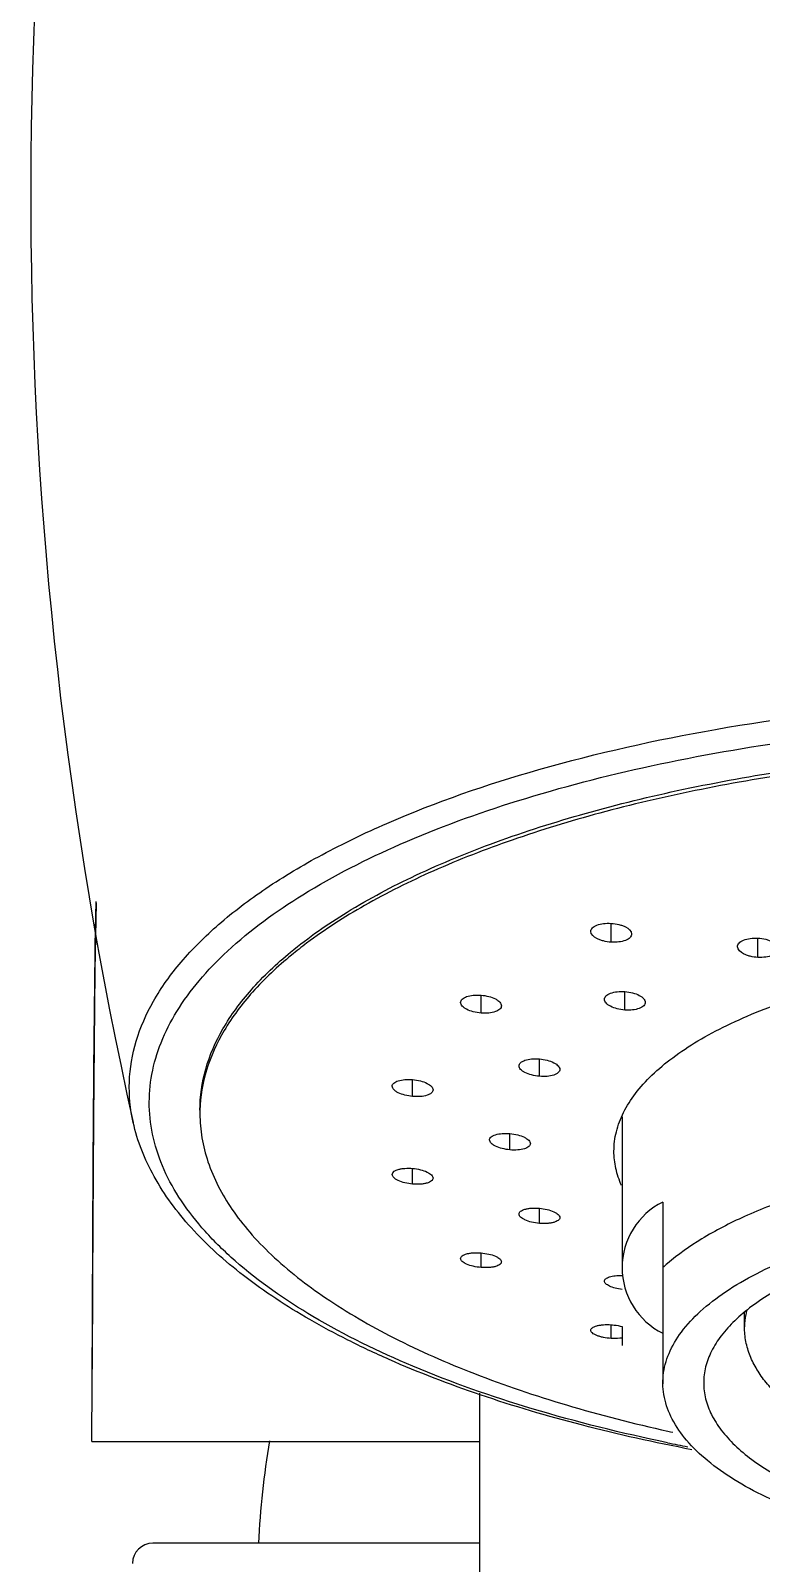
# Model space of a CAD drawing. Header units: millimetres. Extents: x 703 to 2175, y 672 to 1709.
# Drawn here: x 1063.75 to 1081.66, y 1453.4 to 1491 of the extents above; entities that cross this region are included whole.
import ezdxf

# ---------------------------------------------------------------- set-up
doc = ezdxf.new("R2010")
doc.units = ezdxf.units.MM
doc.layers.add('02___PRT_ALL_AXES', color=7, linetype='Continuous')

msp = doc.modelspace()

# ---------------------------------------------------------------- linework, layer by layer
at = {"color": 7, "linetype": 'Continuous'}
for p, q in [((1077.983, 1468.637), (1077.983, 1469.099)), ((1081.581, 1468.263), (1081.581, 1468.735)), ((1074.792, 1466.897), (1074.792, 1467.337)), ((1078.318, 1466.972), (1078.318, 1467.424)), ((1076.223, 1465.346), (1076.223, 1465.772)), ((1073.115, 1464.852), (1073.115, 1465.265)), ((1078.251, 1464.354), (1078.251, 1460.654)), ((1075.501, 1463.542), (1075.501, 1463.941)), ((1073.115, 1462.702), (1073.115, 1463.086)), ((1076.223, 1461.738), (1076.223, 1462.109)), ((1079.251, 1462.261), (1079.251, 1457.806)), ((1074.792, 1460.656), (1074.792, 1461.014)), ((1081.251, 1459.2), (1081.251, 1459.552)), ((1077.983, 1458.917), (1077.983, 1459.251)), ((1078.251, 1459.208), (1078.251, 1458.742)), ((1074.751, 1457.576), (1074.751, 1408.353)), ((1065.251, 1456.391), (1074.751, 1456.391)), ((1079.374, 1456.642), (1079.437, 1456.628)), ((1079.437, 1456.628), (1079.492, 1456.616))]:
    msp.add_line(p, q, dxfattribs=at)
msp.add_lwpolyline([(1065.36, 1469.605), (1065.326, 1467.951), (1065.291, 1464.311), (1065.27, 1460.365), (1065.26, 1458.165)], dxfattribs=at)
for centre, radius, start, end in [((1168.355, 1487.006), 104.604, 167.93089, 192.58377), ((1077.006, 1459.956), 10.818, 126.8581, 129.3512), ((1071.452, 1464.427), 3.551, 178.5589, 179.9998), ((1080.045, 1460.652), 1.794, 116.2775, 243.7225), ((1088.439, 1500.126), 44.7, 258.2826, 258.9343)]:
    msp.add_arc(centre, radius, start, end, dxfattribs=at)
for points, knots in [([(1066.264, 1464.217), (1066.191, 1464.542), (1066.126, 1465.216), (1066.303, 1466.237), (1066.745, 1467.236), (1067.44, 1468.201), (1068.376, 1469.126), (1069.543, 1470.005), (1070.928, 1470.829), (1073.133, 1471.887), (1076.347, 1472.992), (1080.644, 1473.948), (1085.344, 1474.54), (1088.596, 1474.672), (1090.251, 1474.672)], [0, 0, 0, 0, 0.035023, 0.070327, 0.107784, 0.148891, 0.194658, 0.245644, 0.30207, 0.36389, 0.502544, 0.658233, 0.825987, 1, 1, 1, 1]), ([(1079.361, 1456.357), (1078.246, 1456.589), (1076.132, 1457.112), (1073.214, 1458.134), (1070.753, 1459.33), (1069.066, 1460.499), (1068.031, 1461.508), (1067.441, 1462.258), (1067.007, 1463.028), (1066.736, 1463.814), (1066.632, 1464.61), (1066.697, 1465.407), (1066.93, 1466.196), (1067.326, 1466.97), (1067.88, 1467.725), (1068.867, 1468.743), (1070.5, 1469.925), (1072.903, 1471.141), (1075.772, 1472.184), (1079.033, 1473.027), (1083.88, 1473.869), (1087.677, 1474.109), (1090.251, 1474.11)], [0, 0, 0, 0, 0.079018, 0.150743, 0.21401, 0.268266, 0.292134, 0.314013, 0.334201, 0.353121, 0.371328, 0.389458, 0.408159, 0.42801, 0.449465, 0.47285, 0.526063, 0.588296, 0.659088, 0.737332, 0.821494, 1, 1, 1, 1]), ([(1070.124, 1468.394), (1070.561, 1468.754), (1071.552, 1469.444), (1073.243, 1470.337), (1075.201, 1471.139), (1077.395, 1471.838), (1079.792, 1472.422), (1083.268, 1473.045), (1085.968, 1473.297), (1087.801, 1473.377)], [0, 0, 0, 0, 0.091136, 0.193756, 0.307478, 0.431407, 0.564276, 0.704538, 1, 1, 1, 1]), ([(1087.801, 1473.286), (1086.037, 1473.208), (1083.434, 1472.97), (1080.076, 1472.387), (1077.747, 1471.84), (1075.601, 1471.187), (1073.668, 1470.435), (1071.976, 1469.596), (1070.968, 1468.95), (1070.517, 1468.611)], [0, 0, 0, 0, 0.292264, 0.431465, 0.563826, 0.687902, 0.802486, 0.906679, 1, 1, 1, 1]), ([(1065.26, 1458.165), (1065.27, 1460.082), (1065.284, 1463.904), (1065.317, 1467.727), (1065.355, 1469.632)], [0, 0, 0, 0, 0.501451, 1, 1, 1, 1]), ([(1077.483, 1468.9), (1077.483, 1468.915), (1077.49, 1468.947), (1077.521, 1468.99), (1077.569, 1469.026), (1077.658, 1469.069), (1077.799, 1469.1), (1077.919, 1469.103), (1077.983, 1469.099)], [0, 0, 0, 0, 0.077836, 0.164096, 0.265637, 0.384989, 0.671716, 1, 1, 1, 1]), ([(1077.983, 1469.099), (1078.047, 1469.095), (1078.141, 1469.081), (1078.259, 1469.045), (1078.378, 1468.994), (1078.483, 1468.912), (1078.483, 1468.836)], [0, 0, 0, 0, 0.326328, 0.478687, 0.618077, 1, 1, 1, 1]), ([(1077.983, 1468.637), (1077.918, 1468.641), (1077.824, 1468.655), (1077.706, 1468.692), (1077.588, 1468.743), (1077.483, 1468.824), (1077.483, 1468.9)], [0, 0, 0, 0, 0.326572, 0.479063, 0.618565, 1, 1, 1, 1]), ([(1078.483, 1468.836), (1078.483, 1468.821), (1078.475, 1468.788), (1078.444, 1468.746), (1078.397, 1468.709), (1078.307, 1468.666), (1078.166, 1468.635), (1078.046, 1468.632), (1077.983, 1468.637)], [0, 0, 0, 0, 0.078185, 0.164684, 0.26631, 0.385622, 0.672051, 1, 1, 1, 1]), ([(1081.081, 1468.526), (1081.081, 1468.542), (1081.088, 1468.574), (1081.119, 1468.618), (1081.167, 1468.656), (1081.256, 1468.701), (1081.397, 1468.734), (1081.517, 1468.738), (1081.581, 1468.735)], [0, 0, 0, 0, 0.078878, 0.166093, 0.268227, 0.387741, 0.673637, 1, 1, 1, 1]), ([(1081.581, 1468.735), (1081.646, 1468.732), (1081.74, 1468.719), (1081.858, 1468.683), (1081.977, 1468.633), (1082.081, 1468.549), (1082.081, 1468.473)], [0, 0, 0, 0, 0.325706, 0.477667, 0.6167, 1, 1, 1, 1]), ([(1067.901, 1464.519), (1067.901, 1464.856), (1068.003, 1465.554), (1068.447, 1466.562), (1069.166, 1467.531), (1069.781, 1468.111), (1070.124, 1468.394)], [0, 0, 0, 0, 0.219203, 0.452241, 0.710125, 1, 1, 1, 1]), ([(1070.147, 1468.321), (1069.807, 1468.042), (1069.198, 1467.473), (1068.48, 1466.522), (1068.027, 1465.534), (1067.911, 1464.848), (1067.902, 1464.517)], [0, 0, 0, 0, 0.289638, 0.547771, 0.781103, 1, 1, 1, 1]), ([(1078.051, 1463.51), (1078.051, 1463.67), (1078.093, 1464), (1078.276, 1464.481), (1078.575, 1464.948), (1078.986, 1465.398), (1079.502, 1465.828), (1080.121, 1466.235), (1080.836, 1466.616), (1081.947, 1467.101), (1083.533, 1467.607), (1085.626, 1468.045), (1087.894, 1468.315), (1089.457, 1468.375), (1090.251, 1468.375)], [0, 0, 0, 0, 0.034258, 0.070202, 0.109205, 0.152277, 0.200029, 0.252755, 0.310508, 0.373155, 0.51189, 0.665702, 0.830112, 1, 1, 1, 1]), ([(1081.581, 1468.263), (1081.517, 1468.267), (1081.423, 1468.28), (1081.305, 1468.316), (1081.185, 1468.367), (1081.081, 1468.45), (1081.081, 1468.526)], [0, 0, 0, 0, 0.325883, 0.477979, 0.617144, 1, 1, 1, 1]), ([(1082.081, 1468.473), (1082.081, 1468.457), (1082.074, 1468.424), (1082.043, 1468.38), (1081.995, 1468.342), (1081.906, 1468.297), (1081.765, 1468.264), (1081.645, 1468.26), (1081.581, 1468.263)], [0, 0, 0, 0, 0.079263, 0.166769, 0.269028, 0.388515, 0.674068, 1, 1, 1, 1]), ([(1074.292, 1467.157), (1074.292, 1467.171), (1074.299, 1467.202), (1074.331, 1467.242), (1074.379, 1467.276), (1074.468, 1467.315), (1074.609, 1467.342), (1074.729, 1467.342), (1074.792, 1467.337)], [0, 0, 0, 0, 0.075096, 0.159107, 0.259409, 0.378552, 0.667418, 1, 1, 1, 1]), ([(1074.792, 1467.337), (1074.857, 1467.332), (1074.978, 1467.312), (1075.117, 1467.263), (1075.206, 1467.209), (1075.264, 1467.16), (1075.292, 1467.108), (1075.292, 1467.076)], [0, 0, 0, 0, 0.324241, 0.61361, 0.73586, 0.840205, 1, 1, 1, 1]), ([(1077.818, 1467.235), (1077.818, 1467.249), (1077.825, 1467.281), (1077.856, 1467.322), (1077.904, 1467.357), (1077.994, 1467.399), (1078.135, 1467.427), (1078.254, 1467.429), (1078.318, 1467.424)], [0, 0, 0, 0, 0.076529, 0.161693, 0.262614, 0.381845, 0.66961, 1, 1, 1, 1]), ([(1078.318, 1466.972), (1078.254, 1466.977), (1078.132, 1466.997), (1077.993, 1467.046), (1077.904, 1467.099), (1077.857, 1467.141), (1077.826, 1467.186), (1077.818, 1467.219), (1077.818, 1467.235)], [0, 0, 0, 0, 0.322416, 0.610224, 0.732011, 0.836251, 0.923945, 1, 1, 1, 1]), ([(1078.318, 1467.424), (1078.382, 1467.42), (1078.504, 1467.4), (1078.644, 1467.351), (1078.732, 1467.297), (1078.779, 1467.255), (1078.81, 1467.21), (1078.818, 1467.177), (1078.818, 1467.162)], [0, 0, 0, 0, 0.322015, 0.609476, 0.73123, 0.835588, 0.923562, 1, 1, 1, 1]), ([(1074.792, 1466.897), (1074.728, 1466.902), (1074.606, 1466.922), (1074.467, 1466.971), (1074.378, 1467.024), (1074.331, 1467.066), (1074.3, 1467.11), (1074.292, 1467.142), (1074.292, 1467.157)], [0, 0, 0, 0, 0.323766, 0.612645, 0.734571, 0.838515, 0.925354, 1, 1, 1, 1]), ([(1075.292, 1467.076), (1075.292, 1467.062), (1075.285, 1467.031), (1075.253, 1466.991), (1075.206, 1466.957), (1075.116, 1466.918), (1074.975, 1466.892), (1074.856, 1466.892), (1074.792, 1466.897)], [0, 0, 0, 0, 0.075378, 0.159507, 0.259793, 0.378853, 0.667516, 1, 1, 1, 1]), ([(1078.818, 1467.162), (1078.818, 1467.147), (1078.811, 1467.115), (1078.78, 1467.074), (1078.732, 1467.038), (1078.642, 1466.997), (1078.501, 1466.969), (1078.382, 1466.968), (1078.318, 1466.972)], [0, 0, 0, 0, 0.07692, 0.162297, 0.263254, 0.382402, 0.66986, 1, 1, 1, 1]), ([(1075.723, 1465.601), (1075.723, 1465.615), (1075.73, 1465.645), (1075.762, 1465.684), (1075.81, 1465.716), (1075.899, 1465.754), (1076.04, 1465.778), (1076.16, 1465.778), (1076.223, 1465.772)], [0, 0, 0, 0, 0.073462, 0.156238, 0.255926, 0.375033, 0.665134, 1, 1, 1, 1]), ([(1076.223, 1465.772), (1076.287, 1465.767), (1076.409, 1465.747), (1076.548, 1465.698), (1076.637, 1465.645), (1076.694, 1465.597), (1076.723, 1465.547), (1076.723, 1465.515)], [0, 0, 0, 0, 0.325866, 0.616463, 0.738859, 0.842845, 1, 1, 1, 1]), ([(1076.223, 1465.346), (1076.159, 1465.351), (1076.037, 1465.372), (1075.898, 1465.42), (1075.809, 1465.472), (1075.751, 1465.52), (1075.723, 1465.57), (1075.723, 1465.601)], [0, 0, 0, 0, 0.326326, 0.617195, 0.739556, 0.843377, 1, 1, 1, 1]), ([(1076.723, 1465.515), (1076.723, 1465.501), (1076.716, 1465.471), (1076.684, 1465.433), (1076.636, 1465.4), (1076.546, 1465.363), (1076.406, 1465.339), (1076.286, 1465.34), (1076.223, 1465.346)], [0, 0, 0, 0, 0.073699, 0.156521, 0.256141, 0.375143, 0.665098, 1, 1, 1, 1]), ([(1072.615, 1465.103), (1072.615, 1465.116), (1072.622, 1465.145), (1072.654, 1465.182), (1072.702, 1465.214), (1072.791, 1465.249), (1072.932, 1465.272), (1073.051, 1465.271), (1073.115, 1465.265)], [0, 0, 0, 0, 0.07174, 0.153267, 0.252362, 0.371459, 0.662833, 1, 1, 1, 1]), ([(1073.115, 1464.852), (1073.05, 1464.858), (1072.929, 1464.878), (1072.79, 1464.926), (1072.701, 1464.977), (1072.644, 1465.024), (1072.615, 1465.072), (1072.615, 1465.103)], [0, 0, 0, 0, 0.3282, 0.620328, 0.742761, 0.846131, 1, 1, 1, 1]), ([(1073.115, 1465.265), (1073.179, 1465.259), (1073.3, 1465.239), (1073.439, 1465.191), (1073.528, 1465.139), (1073.586, 1465.093), (1073.615, 1465.044), (1073.615, 1465.013)], [0, 0, 0, 0, 0.327842, 0.619811, 0.742301, 0.845811, 1, 1, 1, 1]), ([(1073.615, 1465.013), (1073.615, 1465), (1073.607, 1464.97), (1073.576, 1464.933), (1073.528, 1464.902), (1073.438, 1464.867), (1073.297, 1464.845), (1073.178, 1464.846), (1073.115, 1464.852)], [0, 0, 0, 0, 0.071837, 0.153319, 0.252319, 0.371331, 0.662674, 1, 1, 1, 1]), ([(1079.961, 1456.186), (1079.054, 1456.36), (1077.307, 1456.748), (1074.823, 1457.481), (1072.919, 1458.21), (1071.539, 1458.859), (1070.326, 1459.51), (1068.997, 1460.379), (1067.689, 1461.55), (1066.742, 1462.818), (1066.367, 1463.754), (1066.264, 1464.217)], [0, 0, 0, 0, 0.166834, 0.323213, 0.467518, 0.53479, 0.598687, 0.716235, 0.820826, 0.914296, 1, 1, 1, 1]), ([(1067.901, 1464.427), (1067.901, 1464.23), (1067.935, 1463.829), (1068.14, 1463.018), (1068.553, 1462.233), (1069.123, 1461.501), (1069.861, 1460.737), (1071.024, 1459.833), (1072.703, 1458.866), (1074.685, 1457.996), (1076.936, 1457.237), (1078.537, 1456.828), (1079.374, 1456.642)], [0, 0, 0, 0, 0.040279, 0.081478, 0.169683, 0.218187, 0.270161, 0.385468, 0.516765, 0.663807, 0.825467, 1, 1, 1, 1]), ([(1075.001, 1463.786), (1075.001, 1463.799), (1075.009, 1463.828), (1075.04, 1463.863), (1075.088, 1463.893), (1075.178, 1463.927), (1075.319, 1463.948), (1075.438, 1463.947), (1075.501, 1463.941)], [0, 0, 0, 0, 0.06992, 0.150187, 0.248727, 0.367859, 0.660565, 1, 1, 1, 1]), ([(1075.501, 1463.941), (1075.565, 1463.935), (1075.686, 1463.915), (1075.825, 1463.868), (1075.914, 1463.818), (1075.972, 1463.773), (1076.001, 1463.725), (1076.001, 1463.696)], [0, 0, 0, 0, 0.33, 0.623368, 0.74593, 0.848914, 1, 1, 1, 1]), ([(1075.501, 1463.542), (1075.437, 1463.548), (1075.316, 1463.568), (1075.177, 1463.614), (1075.088, 1463.664), (1075.03, 1463.709), (1075.001, 1463.756), (1075.001, 1463.786)], [0, 0, 0, 0, 0.330338, 0.623789, 0.746257, 0.849092, 1, 1, 1, 1]), ([(1076.001, 1463.696), (1076.001, 1463.682), (1075.993, 1463.654), (1075.962, 1463.618), (1075.914, 1463.589), (1075.824, 1463.555), (1075.683, 1463.534), (1075.564, 1463.536), (1075.501, 1463.542)], [0, 0, 0, 0, 0.069894, 0.150015, 0.24841, 0.367457, 0.660239, 1, 1, 1, 1]), ([(1078.236, 1462.666), (1078.177, 1462.801), (1078.084, 1463.078), (1078.051, 1463.368), (1078.051, 1463.51)], [0, 0, 0, 0, 0.509667, 1, 1, 1, 1]), ([(1072.615, 1462.938), (1072.615, 1463.002), (1072.729, 1463.057), (1072.839, 1463.08), (1072.959, 1463.094), (1073.051, 1463.092), (1073.115, 1463.086)], [0, 0, 0, 0, 0.350375, 0.492262, 0.65109, 1, 1, 1, 1]), ([(1073.115, 1463.086), (1073.179, 1463.081), (1073.3, 1463.061), (1073.439, 1463.016), (1073.528, 1462.967), (1073.585, 1462.923), (1073.615, 1462.877), (1073.615, 1462.849)], [0, 0, 0, 0, 0.332405, 0.627211, 0.749785, 0.852153, 1, 1, 1, 1]), ([(1085.42, 1463.122), (1084.906, 1463.032), (1083.919, 1462.826), (1082.523, 1462.424), (1081.286, 1461.947), (1080.232, 1461.405), (1079.583, 1460.949), (1079.288, 1460.687), (1079.251, 1460.654)], [0, 0, 0, 0, 0.1751753, 0.338236, 0.4868831, 0.6194565, 0.7352405, 0.7518212, 0.7518212, 0.7518212, 0.7518212]), ([(1073.115, 1462.702), (1073.05, 1462.707), (1072.93, 1462.727), (1072.791, 1462.772), (1072.701, 1462.82), (1072.644, 1462.863), (1072.615, 1462.909), (1072.615, 1462.938)], [0, 0, 0, 0, 0.332591, 0.627369, 0.749849, 0.852117, 1, 1, 1, 1]), ([(1073.615, 1462.849), (1073.615, 1462.836), (1073.607, 1462.808), (1073.575, 1462.774), (1073.527, 1462.746), (1073.465, 1462.724), (1073.389, 1462.707), (1073.271, 1462.694), (1073.178, 1462.696), (1073.115, 1462.702)], [0, 0, 0, 0, 0.067888, 0.146679, 0.24451, 0.363595, 0.502518, 0.658099, 1, 1, 1, 1]), ([(1075.723, 1461.966), (1075.723, 1461.979), (1075.731, 1462.006), (1075.763, 1462.038), (1075.81, 1462.066), (1075.873, 1462.088), (1075.948, 1462.104), (1076.066, 1462.117), (1076.159, 1462.115), (1076.223, 1462.109)], [0, 0, 0, 0, 0.066202, 0.144027, 0.241548, 0.360782, 0.500165, 0.656419, 1, 1, 1, 1]), ([(1076.223, 1461.738), (1076.159, 1461.744), (1076.038, 1461.763), (1075.899, 1461.806), (1075.81, 1461.853), (1075.753, 1461.894), (1075.723, 1461.938), (1075.723, 1461.966)], [0, 0, 0, 0, 0.334986, 0.631072, 0.753511, 0.855156, 1, 1, 1, 1]), ([(1076.223, 1462.109), (1076.287, 1462.104), (1076.408, 1462.085), (1076.547, 1462.041), (1076.636, 1461.994), (1076.693, 1461.953), (1076.723, 1461.908), (1076.723, 1461.88)], [0, 0, 0, 0, 0.334914, 0.631147, 0.753703, 0.855422, 1, 1, 1, 1]), ([(1080.345, 1455.918), (1080.161, 1456.069), (1079.835, 1456.38), (1079.466, 1456.906), (1079.293, 1457.371), (1079.246, 1457.739), (1079.254, 1458.012), (1079.304, 1458.283), (1079.43, 1458.651), (1079.702, 1459.107), (1080.178, 1459.614), (1080.801, 1460.091), (1081.564, 1460.533), (1082.455, 1460.935), (1083.463, 1461.29), (1084.572, 1461.594), (1085.766, 1461.842), (1087.47, 1462.096), (1088.784, 1462.186), (1089.672, 1462.205)], [0, 0, 0, 0, 0.049884, 0.093815, 0.133386, 0.152329, 0.171155, 0.190237, 0.20993, 0.252278, 0.300173, 0.354642, 0.416057, 0.484322, 0.559012, 0.639458, 0.724814, 0.814095, 1, 1, 1, 1]), ([(1076.723, 1461.88), (1076.723, 1461.868), (1076.715, 1461.841), (1076.683, 1461.809), (1076.635, 1461.781), (1076.573, 1461.76), (1076.498, 1461.744), (1076.38, 1461.731), (1076.286, 1461.733), (1076.223, 1461.738)], [0, 0, 0, 0, 0.065908, 0.14345, 0.240806, 0.360008, 0.499478, 0.65591, 1, 1, 1, 1]), ([(1090.251, 1461.812), (1089.6, 1461.812), (1088.319, 1461.763), (1086.46, 1461.541), (1084.996, 1461.236), (1083.92, 1460.919), (1083.193, 1460.658), (1082.534, 1460.37), (1081.948, 1460.058), (1081.441, 1459.724), (1081.017, 1459.372), (1080.681, 1459.003), (1080.435, 1458.62), (1080.285, 1458.226), (1080.251, 1457.956), (1080.251, 1457.825)], [0, 0, 0, 0, 0.169876, 0.334279, 0.48808, 0.559597, 0.626867, 0.689512, 0.74726, 0.799982, 0.847732, 0.890802, 0.929804, 0.965737, 1, 1, 1, 1]), ([(1074.292, 1460.875), (1074.292, 1460.887), (1074.3, 1460.913), (1074.332, 1460.945), (1074.38, 1460.972), (1074.442, 1460.993), (1074.517, 1461.008), (1074.635, 1461.021), (1074.729, 1461.019), (1074.792, 1461.014)], [0, 0, 0, 0, 0.064393, 0.141103, 0.238225, 0.357596, 0.49748, 0.65449, 1, 1, 1, 1]), ([(1074.792, 1460.656), (1074.728, 1460.662), (1074.608, 1460.679), (1074.468, 1460.72), (1074.379, 1460.766), (1074.323, 1460.805), (1074.292, 1460.848), (1074.292, 1460.875)], [0, 0, 0, 0, 0.337417, 0.634778, 0.757159, 0.858173, 1, 1, 1, 1]), ([(1074.792, 1461.014), (1074.856, 1461.009), (1074.977, 1460.991), (1075.116, 1460.949), (1075.205, 1460.904), (1075.261, 1460.865), (1075.292, 1460.822), (1075.292, 1460.795)], [0, 0, 0, 0, 0.33749, 0.635064, 0.757539, 0.858571, 1, 1, 1, 1]), ([(1075.292, 1460.795), (1075.292, 1460.783), (1075.284, 1460.757), (1075.252, 1460.725), (1075.205, 1460.699), (1075.142, 1460.678), (1075.067, 1460.663), (1074.949, 1460.65), (1074.856, 1460.651), (1074.792, 1460.656)], [0, 0, 0, 0, 0.064059, 0.140503, 0.237496, 0.356866, 0.496853, 0.654039, 1, 1, 1, 1]), ([(1077.818, 1460.32), (1077.818, 1460.331), (1077.825, 1460.354), (1077.851, 1460.383), (1077.891, 1460.407), (1077.968, 1460.437), (1078.089, 1460.459), (1078.193, 1460.462), (1078.25, 1460.46)], [0, 0, 0, 0, 0.065118, 0.141629, 0.237393, 0.35482, 0.648718, 1, 1, 1, 1]), ([(1078.25, 1460.118), (1078.193, 1460.125), (1078.088, 1460.143), (1077.967, 1460.183), (1077.891, 1460.224), (1077.843, 1460.259), (1077.818, 1460.297), (1077.818, 1460.32)], [0, 0, 0, 0, 0.344645, 0.639559, 0.759594, 0.858619, 1, 1, 1, 1]), ([(1081.31, 1459.609), (1081.3, 1459.575), (1081.266, 1459.441), (1081.251, 1459.303), (1081.251, 1459.2)], [0, 0, 0, 0, 0.25397, 1, 1, 1, 1]), ([(1077.483, 1459.116), (1077.483, 1459.127), (1077.491, 1459.152), (1077.523, 1459.182), (1077.57, 1459.207), (1077.633, 1459.228), (1077.708, 1459.243), (1077.826, 1459.256), (1077.919, 1459.256), (1077.983, 1459.251)], [0, 0, 0, 0, 0.061191, 0.136108, 0.232672, 0.352352, 0.493143, 0.651449, 1, 1, 1, 1]), ([(1077.983, 1458.917), (1077.919, 1458.921), (1077.825, 1458.932), (1077.708, 1458.96), (1077.632, 1458.985), (1077.57, 1459.014), (1077.514, 1459.05), (1077.483, 1459.09), (1077.483, 1459.116)], [0, 0, 0, 0, 0.342127, 0.500003, 0.641974, 0.764094, 0.863797, 1, 1, 1, 1]), ([(1077.983, 1459.251), (1078.007, 1459.25), (1078.098, 1459.242), (1078.189, 1459.225), (1078.255, 1459.207)], [0, 0, 0, 0, 0.259936, 1, 1, 1, 1]), ([(1078.255, 1458.926), (1078.234, 1458.923), (1078.144, 1458.912), (1078.052, 1458.912), (1077.983, 1458.917)], [0, 0, 0, 0, 0.232399, 1, 1, 1, 1]), ([(1087.783, 1455.453), (1087.339, 1455.506), (1086.48, 1455.636), (1085.255, 1455.92), (1084.151, 1456.28), (1083.328, 1456.651), (1082.756, 1456.986), (1082.383, 1457.248), (1082.056, 1457.527), (1081.777, 1457.825), (1081.551, 1458.143), (1081.381, 1458.481), (1081.275, 1458.835), (1081.251, 1459.079), (1081.251, 1459.2)], [0, 0, 0, 0, 0.165913, 0.322208, 0.466268, 0.596382, 0.656069, 0.712283, 0.765282, 0.815479, 0.863423, 0.909788, 0.955047, 1, 1, 1, 1]), ([(1080.251, 1457.825), (1080.251, 1457.693), (1080.285, 1457.423), (1080.435, 1457.029), (1080.681, 1456.646), (1081.017, 1456.277), (1081.441, 1455.925), (1081.948, 1455.591), (1082.534, 1455.279), (1083.193, 1454.991), (1083.92, 1454.73), (1084.996, 1454.413), (1086.46, 1454.108), (1088.319, 1453.887), (1089.6, 1453.837), (1090.251, 1453.837)], [0, 0, 0, 0, 0.034263, 0.070196, 0.109198, 0.152268, 0.200017, 0.252739, 0.310488, 0.373132, 0.440402, 0.511919, 0.66572, 0.830123, 1, 1, 1, 1]), ([(1088.535, 1453.492), (1087.683, 1453.546), (1086.43, 1453.684), (1084.82, 1453.998), (1083.713, 1454.284), (1082.7, 1454.621), (1081.795, 1455.003), (1081.011, 1455.425), (1080.549, 1455.749), (1080.345, 1455.918)], [0, 0, 0, 0, 0.295826, 0.43575, 0.568192, 0.69177, 0.805372, 0.90822, 1, 1, 1, 1])]:
    msp.add_open_spline(points, degree=3, knots=knots, dxfattribs=at)
msp.add_open_spline([(1065.251, 1456.391), (1065.254, 1456.982), (1065.257, 1457.574), (1065.26, 1458.165)], degree=3, dxfattribs=at)
at = {"layer": '02___PRT_ALL_AXES', "color": 7, "linetype": 'Continuous'}
msp.add_line((1074.751, 1453.891), (1066.744, 1453.891), dxfattribs=at)
for centre, radius, start, end in [((1090.251, 1452.867), 20.943, 170.2833, 177.1971), ((1066.744, 1453.391), 0.5, 90, 179.187)]:
    msp.add_arc(centre, radius, start, end, dxfattribs=at)

doc.saveas('drawing.dxf')
